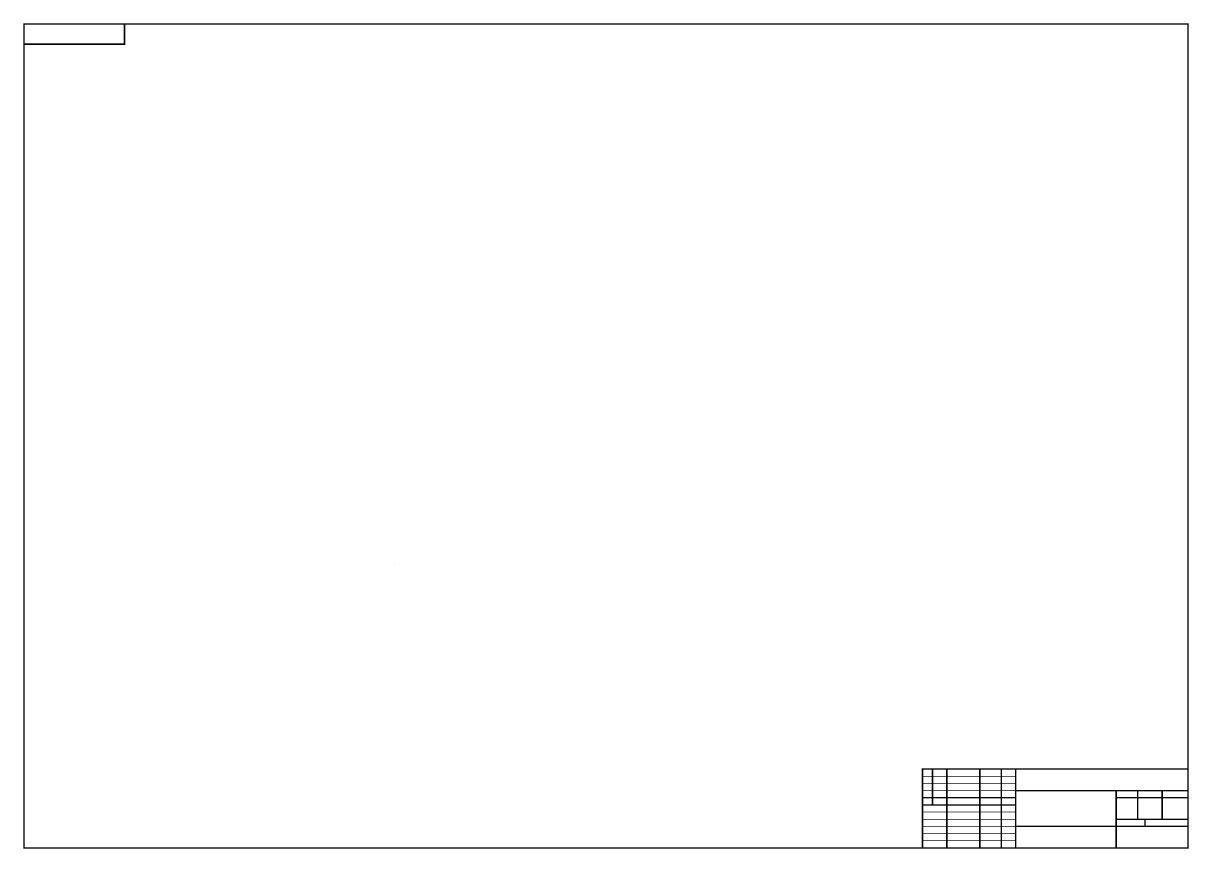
# Model space of a CAD drawing. Extents: x 20 to 832, y 10 to 584.
import ezdxf

# ---------------------------------------------------------------- set-up
doc = ezdxf.new("R2010")
doc.units = 0
doc.layers.get('0').update_dxf_attribs({"linetype": 'CONTINUOUS'})
doc.layers.add('TEMPLATETEXT', color=7, linetype='CONTINUOUS')
doc.layers.add('THICK', color=7, linetype='CONTINUOUS')

msp = doc.modelspace()

# ---------------------------------------------------------------- linework, layer by layer
at = {"color": 0, "const_width": 0.5}
for points in [[(646, 60), (711, 60)], [(646, 55), (711, 55)], [(646, 50), (711, 50)], [(646, 35), (711, 35)], [(646, 30), (711, 30)], [(646, 25), (711, 25)], [(646, 20), (711, 20)], [(646, 15), (711, 15)]]:
    msp.add_lwpolyline(points, dxfattribs=at)
at = {"layer": 'TEMPLATETEXT', "color": 0}
msp.add_line((277.97, 208.15), (277.97, 208.15), dxfattribs=at)
at = {"layer": 'THICK', "color": 0, "const_width": 1}
for points in [[(20, 10), (831, 10), (831, 584), (20, 584), (20, 10)], [(90, 584), (90, 570), (20, 570)], [(831, 65), (646, 65), (646, 10)], [(653, 65), (653, 40)], [(663, 65), (663, 10)], [(686, 65), (686, 10)], [(701, 65), (701, 10)], [(711, 65), (711, 10)], [(711, 50), (831, 50)], [(781, 50), (781, 10)], [(796, 50), (796, 30)], [(813, 30), (813, 50)], [(646, 45), (711, 45)], [(781, 45), (831, 45)], [(711, 40), (646, 40)], [(831, 25), (711, 25)], [(781, 30), (831, 30)], [(801, 30), (801, 25)]]:
    msp.add_lwpolyline(points, dxfattribs=at)

doc.saveas('drawing.dxf')
